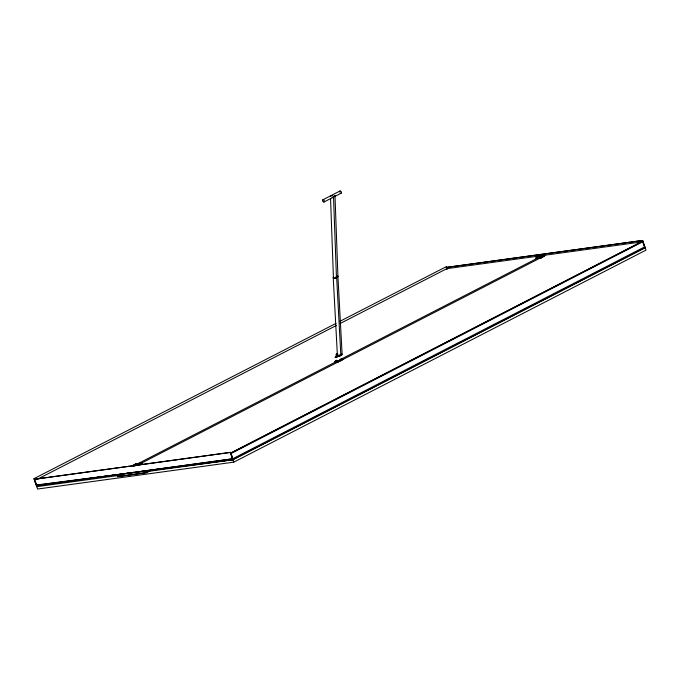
<?xml version="1.0" encoding="UTF-8"?>
<svg xmlns="http://www.w3.org/2000/svg" width="680" height="680" viewBox="0 0 680 680"><rect width="100%" height="100%" fill="white"/><g stroke="black" fill="none" stroke-linecap="round" stroke-linejoin="round"><path stroke-width="1.02" d="M335.852 361.19C333.812 361.394 339.55 360.527 338.487 361.012M335.903 360.808L335.793 361.454M336.217 360.885L335.155 361.148L335.648 360.893M134.359 464.389L134.121 464.517M336.311 361.216L336.6 360.791M339.685 355.988L335.002 357.544L338.572 355.971M341.25 359.516L341.624 359.414M341.326 359.465L341.708 359.286M536.613 257.363L537.251 257.133L536.698 257.372M539.155 256.181L538.517 256.377L539.172 256.164M336.294 360.519L336.149 361.267A0.96 0.612 62.8 0 1 336.328 360.281M340.247 355.351L339.592 355.495M337.246 356.66L335.648 356.779L336.166 356.295M338.13 361.037L340.935 359.575L339.822 359.558M337.161 356.43L336.88 356.116M335.317 361.394L335.767 361.25M322.864 199.809L339.923 191.029M324.054 201.977L341.113 193.205M230.639 452.37L34.433 479.272L230.639 452.37L232.866 458.771L36.473 485.775L34 478.66L336.005 323.391M339.6 321.478L446.369 266.628L446.998 268.464M446.879 269.288L446.429 267.359L642.634 240.456L646 250.129L233.809 462.137L37.612 489.039L36.788 486.667L39.618 485.214M37.867 479.009L336.337 325.49M340.111 323.544L446.845 268.651L642.685 241.8L644.495 246.984L232.688 458.796L230.885 453.611L642.685 241.8M36.473 485.775L134.24 472.294M337.739 354.144L337.331 355.181L338.224 355.546M336.269 356.796L335.767 357.127L337.101 356.779M340.025 355.291L339.532 355.385M132.575 465.537L136.187 463.683L142.026 463.284L138.414 465.137L132.71 465.919M535.466 258.315L539.078 256.453L544.782 255.672L541.306 257.916L535.466 258.315L541.306 257.916M340.68 359.278L342.635 359.006L342.865 359.652L338.691 361.794L334.764 362.329L334.543 361.692L336.209 360.833M133.612 465.46L135.422 464.534M133.867 465.766L133.484 465.962L136.034 465.613M136.697 464.312L335.699 361.947M340.416 359.524L537.531 258.137M540.362 256.683L544.144 256.02M334.543 361.692L338.47 361.156L342.635 359.006M138.286 464.754L544.782 255.672M139.069 464.635L141.21 463.539L140.496 463.633M152.941 469.387L146.336 472.787L117.802 476.697L123.369 473.535M117.802 476.697L122.51 474.274M117.708 476.442L146.243 472.532L150.96 470.11M446.241 267.461L642.634 240.456M230.511 453.194L642.88 241.162L230.511 453.194L233.809 462.137M232.747 459.603L645.108 247.571L642.447 240.558M149.047 471.274L232.985 459.765L645.175 247.758M335.537 361.437L335.988 361.173M338.232 360.969L338.683 360.935M341.351 359.372L341.802 359.337M336.438 356.286C333.905 357.374 338.708 356.065 336.838 356.159M138.236 463.947L138.15 463.981M135.966 463.437L135.941 463.565M140.071 462.867L140.055 462.995M336.898 356.567L337.356 356.567M336.379 357L335.92 357.008M446.369 266.628L447.066 269.186M540.158 256.708L542.062 256.445M543.38 256.411L544.093 256.309L540.532 257.881M536.418 258.442L537.132 258.341M335.69 360.825L335.546 361.582A0.96 0.612 62.8 0 1 336.311 360.697M138.227 463.802L136.187 463.683M140.123 463.548L142.026 463.284M34 478.66L36.295 485.256L232.985 459.765M136.34 472.005L139.485 471.58M141.576 471.291L187.748 464.958M189.745 464.687L232.866 458.771M36.788 486.667L120.725 475.159M36.227 485.069L232.925 459.578L230.444 452.472M337.543 354.238C336.294 355.572 336.745 355.606 338.181 355.572M336.286 360.842L336.03 361.326M338.47 361.156L338.691 361.794M35.334 481.329L36.839 485.647M34.433 479.272L36.66 485.673M342.116 354.407L337.926 276.369L334.985 195.483A1.097 0.51 -2.1 0 1 334.33 195.984M336.651 277.312L340.841 355.351M333.217 277.491L337.407 355.538M336.447 277.338L333.506 196.444A1.513 0.697 -2.1 0 1 332.027 197.2M330.556 198.662L333.421 277.466M335.665 361.471A0.96 0.612 62.8 0 1 336.124 360.493M335.903 361.344A0.96 0.612 62.8 0 1 336.362 360.366M335.784 361.411A0.96 0.612 62.8 0 1 336.243 360.434A0.96 0.612 62.8 0 0 336.269 361.156M337.688 355.411A0.96 0.739 73.7 0 1 336.566 355.759A0.96 0.739 73.7 0 1 336.43 354.263A0.96 0.739 73.7 0 1 337.62 354.679A0.96 0.731 82.2 0 0 336.43 354.314A0.96 0.731 82.2 0 0 336.685 355.887A0.96 0.731 82.2 0 0 337.688 355.113M338.07 355.453A0.96 0.731 82.2 0 1 337.135 355.827A0.96 0.731 82.2 0 1 336.71 354.603A0.96 0.731 82.2 0 1 337.577 354.05M338.147 355.759A0.96 0.731 82.2 0 1 337.654 354.356M338.317 355.7A0.96 0.731 82.2 0 1 337.195 355.249A0.96 0.731 82.2 0 1 337.705 353.957M339.873 355.207A0.96 0.731 82.2 0 1 339.668 355.512M340.57 355.394A0.96 0.731 82.2 0 1 339.66 355.291M340.119 355.453A0.96 0.731 82.2 0 1 339.499 355.572M341.683 354.127A0.96 0.731 82.2 0 1 341.334 355.368A0.96 0.731 82.2 0 1 340.357 354.815M341.3 354.611A0.96 0.731 82.2 0 1 340.111 355.232M341.776 354.084A1.097 0.493 -3.1 0 1 341.819 354.773A1.097 0.493 -3.1 0 1 340.263 354.858M332.784 195.577A1.097 0.51 -2.1 0 1 332.86 195.373M339.643 191.921A1.241 0.782 62.8 0 1 340.493 191.029A1.241 0.782 62.8 0 1 341.411 192.686A1.241 0.782 62.8 0 1 340.238 193.01M336.32 277.083A1.513 0.697 -2.1 0 1 334.968 278.103A1.513 0.697 -2.1 0 1 333.523 277.194M330.582 196.291A1.513 0.697 -2.1 0 1 331.381 195.882M340.315 354.832A1.717 0.773 -3.1 0 1 340.51 355.844A1.717 0.773 -3.1 0 1 338.3 356.159A1.717 0.773 -3.1 0 1 337.526 355.24M336.115 276.794A1.717 0.773 -3.1 0 1 336.175 277.882A1.717 0.773 -3.1 0 1 333.752 278.01A1.717 0.773 -3.1 0 1 333.693 276.922M338.019 360.714L338.776 360.485L338.019 360.714M341.046 359.159L341.81 358.921L341.088 359.125M540.736 256.776L541.373 256.581L540.736 256.776M542.64 255.799L543.277 255.603L542.64 255.799M337.756 276.649A1.097 0.493 -3.1 0 0 337.586 276.037A1.097 0.51 -2.1 0 1 337.756 276.675A1.097 0.51 -2.1 0 1 336.438 276.913A1.097 0.493 -3.1 0 0 337.756 276.649M322.567 200.413A1.241 0.782 62.8 0 0 323.867 202.045A1.241 0.782 62.8 0 0 323.952 200.218A1.241 0.782 62.8 0 0 322.567 200.413"/></g></svg>
